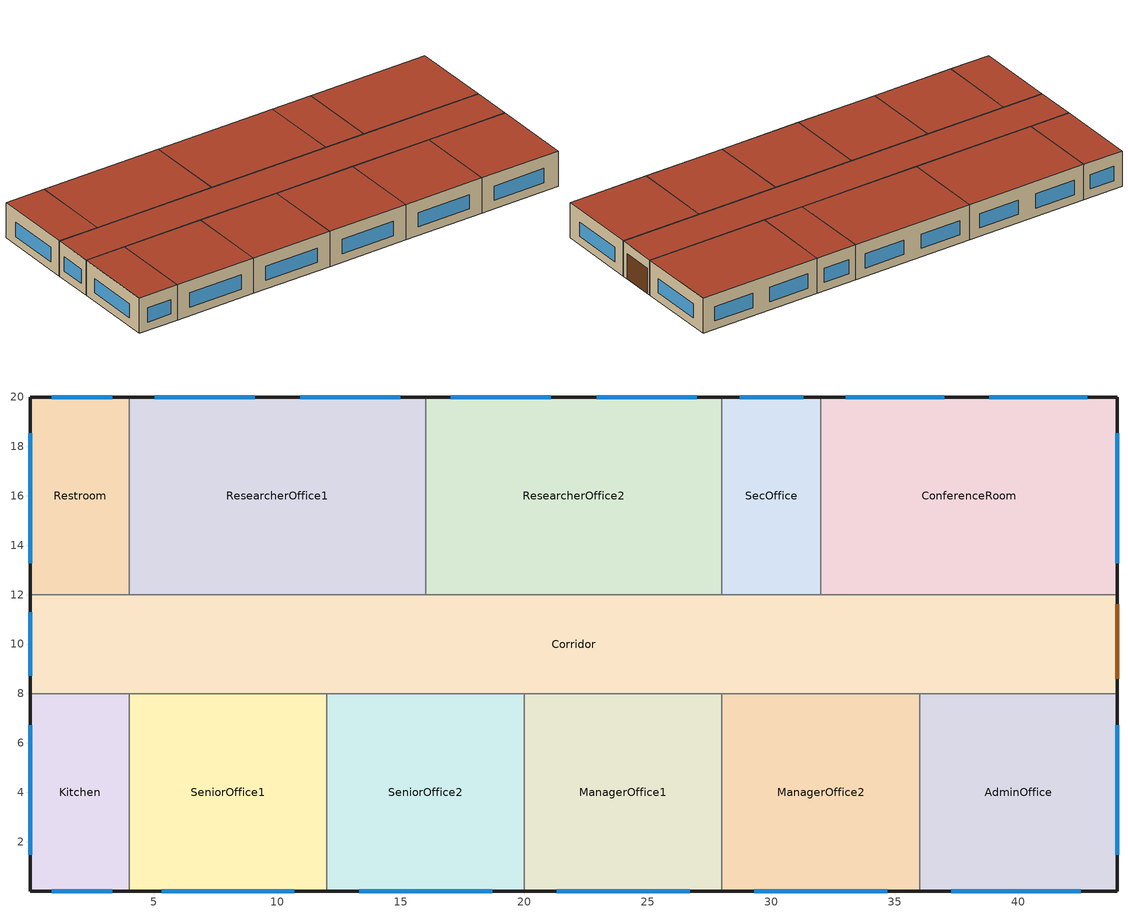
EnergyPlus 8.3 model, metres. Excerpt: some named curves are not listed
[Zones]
Restroom
 floor ground (Project ground floor): 4.01,12 0.01,12 0.01,20 4.01,20 z0
 wall outside (Project wall): 4.01,20 0.01,20 0.01,12 z0:3.5
 wall to ResearcherOffice1 (Project partition): 4.01,12 4.01,20 z0:3.5
 wall to Corridor (Project partition): 0.01,12 4.01,12 z0:3.5
 window (1001): 3.33,20 0.88,20 / 0.01,18.53 0.01,13.28 z0.84:2.26
 roof outside (Project flat roof): 0.01,12 4.01,12 4.01,20 0.01,20 z3.5
ResearcherOffice1
 floor ground (Project ground floor): 16.01,12 4.01,12 4.01,20 16.01,20 z0
 wall outside (Project wall): 16.01,20 4.01,20 z0:3.5
 wall to ResearcherOffice2 (Project partition): 16.01,12 16.01,20 z0:3.5
 wall to Corridor (Project partition): 4.01,12 16.01,12 z0:3.5
 window (1001): 14.98,20 10.93,20 / 9.09,20 5.04,20 z0.84:2.26
 roof outside (Project flat roof): 4.01,12 16.01,12 16.01,20 4.01,20 z3.5
Corridor
 floor ground (Project ground floor): 44.01,8 0.01,8 0.01,12 44.01,12 z0
 wall outside (Project wall): 44.01,8 44.01,12 / 0.01,12 0.01,8 z0:3.5
 wall to ResearcherOffice2 (Project partition_Rev): 28.01,12 16.01,12 z0:3.5
 wall to SecOffice (Project partition_Rev): 32.01,12 28.01,12 z0:3.5
 wall to ConferenceRoom (Project partition_Rev): 44.01,12 32.01,12 z0:3.5
 wall to Kitchen (Project partition_Rev): 0.01,8 4.01,8 z0:3.5
 wall to SeniorOffice1 (Project partition_Rev): 4.01,8 12.01,8 z0:3.5
 wall to SeniorOffice2 (Project partition_Rev): 12.01,8 20.01,8 z0:3.5
 wall to ManagerOffice1 (Project partition_Rev): 20.01,8 28.01,8 z0:3.5
 wall to ManagerOffice2 (Project partition_Rev): 28.01,8 36.01,8 z0:3.5
 wall to AdminOffice (Project partition_Rev): 36.01,8 44.01,8 z0:3.5
 window (1001): 0.01,11.29 0.01,8.71 z0.84:2.26
 door (Project external door): 44.01,8.6 44.01,11.6 z0:2.5
 roof outside (Project flat roof): 0.01,8 44.01,8 44.01,12 0.01,12 z3.5
ResearcherOffice2
 floor ground (Project ground floor): 28.01,12 16.01,12 16.01,20 28.01,20 z0
 wall outside (Project wall): 28.01,20 16.01,20 z0:3.5
 wall to SecOffice (Project partition): 28.01,12 28.01,20 z0:3.5
 window (1001): 26.98,20 22.93,20 / 21.09,20 17.04,20 z0.84:2.26
 roof outside (Project flat roof): 16.01,12 28.01,12 28.01,20 16.01,20 z3.5
SecOffice
 floor ground (Project ground floor): 32.01,12 28.01,12 28.01,20 32.01,20 z0
 wall outside (Project wall): 32.01,20 28.01,20 z0:3.5
 wall to ConferenceRoom (Project partition): 32.01,12 32.01,20 z0:3.5
 window (1001): 31.3,20 28.72,20 z0.84:2.26
 roof outside (Project flat roof): 28.01,12 32.01,12 32.01,20 28.01,20 z3.5
ConferenceRoom
 floor ground (Project ground floor): 44.01,12 32.01,12 32.01,20 44.01,20 z0
 wall outside (Project wall): 44.01,12 44.01,20 32.01,20 z0:3.5
 window (1001): 44.01,13.28 44.01,18.53 / 42.8,20 38.82,20 / 37.01,20 33.02,20 z0.84:2.26
 roof outside (Project flat roof): 32.01,12 44.01,12 44.01,20 32.01,20 z3.5
Kitchen
 floor ground (Project ground floor): 4.01,0 0.01,0 0.01,8 4.01,8 z0
 wall outside (Project wall): 0.01,8 0.01,0 4.01,0 z0:3.5
 wall to SeniorOffice1 (Project partition): 4.01,0 4.01,8 z0:3.5
 window (1001): 0.01,6.72 0.01,1.47 / 0.88,0 3.33,0 z0.84:2.26
 roof outside (Project flat roof): 0.01,0 4.01,0 4.01,8 0.01,8 z3.5
SeniorOffice1
 floor ground (Project ground floor): 12.01,0 4.01,0 4.01,8 12.01,8 z0
 wall outside (Project wall): 4.01,0 12.01,0 z0:3.5
 wall to SeniorOffice2 (Project partition): 12.01,0 12.01,8 z0:3.5
 window (1001): 5.32,0 10.7,0 z0.84:2.26
 roof outside (Project flat roof): 4.01,0 12.01,0 12.01,8 4.01,8 z3.5
SeniorOffice2
 floor ground (Project ground floor): 20.01,0 12.01,0 12.01,8 20.01,8 z0
 wall outside (Project wall): 12.01,0 20.01,0 z0:3.5
 wall to ManagerOffice1 (Project partition): 20.01,0 20.01,8 z0:3.5
 window (1001): 13.32,0 18.7,0 z0.84:2.26
 roof outside (Project flat roof): 12.01,0 20.01,0 20.01,8 12.01,8 z3.5
ManagerOffice1
 floor ground (Project ground floor): 28.01,0 20.01,0 20.01,8 28.01,8 z0
 wall outside (Project wall): 20.01,0 28.01,0 z0:3.5
 wall to ManagerOffice2 (Project partition): 28.01,0 28.01,8 z0:3.5
 window (1001): 21.32,0 26.7,0 z0.84:2.26
 roof outside (Project flat roof): 20.01,0 28.01,0 28.01,8 20.01,8 z3.5
ManagerOffice2
 floor ground (Project ground floor): 36.01,0 28.01,0 28.01,8 36.01,8 z0
 wall outside (Project wall): 28.01,0 36.01,0 z0:3.5
 wall to AdminOffice (Project partition): 36.01,0 36.01,8 z0:3.5
 window (1001): 29.32,0 34.7,0 z0.84:2.26
 roof outside (Project flat roof): 28.01,0 36.01,0 36.01,8 28.01,8 z3.5
AdminOffice
 floor ground (Project ground floor): 44.01,0 36.01,0 36.01,8 44.01,8 z0
 wall outside (Project wall): 36.01,0 44.01,0 44.01,8 z0:3.5
 window (1001): 44.01,1.47 44.01,6.72 / 37.29,0 42.54,0 z0.84:2.26
 roof outside (Project flat roof): 36.01,0 44.01,0 44.01,8 36.01,8 z3.5
[Building]
Building: North Axis {deg}=0; Terrain=Suburbs; Loads Convergence Tolerance Value=0.2; Temperature Convergence Tolerance Value {deltaC}=0.5; Solar Distribution=FullExterior; Maximum Number of Warmup Days=100; Minimum Number of Warmup Days=6
[Site:Location]
OB Model: Latitude {deg}=25.82; Longitude {deg}=-80.3; Time Zone {hr}=-5; Elevation {m}=9
[SizingPeriod:DesignDay] Day of Month=15; Humidity Condition Type=WetBulb; Barometric Pressure {Pa}=101216.9; Wind Direction {deg}=0; Rain Indicator=0; Snow Indicator=0
Name | Month | Day Type | Maximum Dry-Bulb Temperature {C} | Daily Dry-Bulb Temperature Range {deltaC} | Wetbulb or DewPoint at Maximum Dry-Bulb {C} | Wind Speed {m/s} | Daylight Saving Time Indicator | Sky Clearness
Summer Design Day in OB Model Jul | 7 | SummerDesignDay | 33.2 | 6.7 | 25.3 | 0 | 1 | 0.98
Winter Design Day in OB Model | 1 | WinterDesignDay | 8.7 | 0 | 8.7 | 9.9 | 0 | 0
[Site:GroundTemperature:BuildingSurface]
18, 18, 18, 18, 18, 18, 18, 18, 18, 18, 18, 18
[Site:GroundTemperature:FCfactorMethod]
January Ground Temperature {C}=22.26; February Ground Temperature {C}=20.91; March Ground Temperature {C}=20.55; April Ground Temperature {C}=20.86; May Ground Temperature {C}=22.68; June Ground Temperature {C}=24.72; July Ground Temperature {C}=26.64; August Ground Temperature {C}=28.02; September Ground Temperature {C}=28.43; October Ground Temperature {C}=27.78; November Ground Temperature {C}=26.21; December Ground Temperature {C}=24.23
[Site:GroundTemperature:Shallow]
14, 14, 14, 14, 14, 14, 14, 14, 14, 14, 14, 14
[Site:GroundTemperature:Deep]
14, 14, 14, 14, 14, 14, 14, 14, 14, 14, 14, 14
[Site:GroundReflectance]
0.2, 0.2, 0.2, 0.2, 0.2, 0.2, 0.2, 0.2, 0.2, 0.2, 0.2, 0.2
[Site:GroundReflectance:SnowModifier]
2, 2
[Material] Roughness=Rough; Thermal Absorptance=0.9
Name | Thickness {m} | Conductivity {W/m-K} | Density {kg/m3} | Specific Heat {J/kg-K} | Solar Absorptance | Visible Absorptance
Urea Formaldehyde Foam_0.0869 | 0.0869 | 0.04 | 10 | 1400 | 0.6 | 0.6
Cast Concrete_0.1 | 0.1 | 1.13 | 2000 | 1000 | 0.6 | 0.6
Floor/Roof Screed_0.07 | 0.07 | 0.41 | 1200 | 840 | 0.73 | 0.73
Timber Flooring_0.03 | 0.03 | 0.14 | 650 | 1200 | 0.78 | 0.78
Asphalt_0.01 | 0.01 | 0.7 | 2100 | 1000 | 0.85 | 0.9
MW Glass Wool (rolls)_0.1445 | 0.1445 | 0.04 | 12 | 840 | 0.6 | 0.6
Plasterboard_0.013 | 0.013 | 0.25 | 2800 | 896 | 0.5 | 0.5
Gypsum Plasterboard_0.025 | 0.025 | 0.25 | 900 | 1000 | 0.5 | 0.5
Brickwork Outer Leaf_0.1 | 0.1 | 0.84 | 1700 | 800 | 0.7 | 0.7
XPS Extruded Polystyrene  - CO2 Blowing_0.0795 | 0.0795 | 0.034 | 35 | 1400 | 0.6 | 0.6
Concrete Block (Medium)_0.1 | 0.1 | 0.51 | 1400 | 1000 | 0.6 | 0.6
Gypsum Plastering_0.013 | 0.013 | 0.4 | 1000 | 1000 | 0.5 | 0.5
Painted Oak_0.035 | 0.035 | 0.19 | 700 | 2390 | 0.5 | 0.5
[Material:NoMass] Roughness=Rough; Thermal Absorptance=0.9; Solar Absorptance=0.7; Visible Absorptance=0.7
Name | Thermal Resistance {m2-K/W}
3_RVAL_3 | 0.18
5_RVAL_2; 6_RVAL_2 | 0.15
[WindowMaterial:Glazing]
3: Optical Data Type=SpectralAverage; Thickness {m}=0.006; Solar Transmittance at Normal Incidence=0.775; Front Side Solar Reflectance at Normal Incidence=0.071; Back Side Solar Reflectance at Normal Incidence=0.071; Visible Transmittance at Normal Incidence=0.881; Front Side Visible Reflectance at Normal Incidence=0.08; Back Side Visible Reflectance at Normal Incidence=0.08; Infrared Transmittance at Normal Incidence=0; Front Side Infrared Hemispherical Emissivity=0.84; Back Side Infrared Hemispherical Emissivity=0.84; Conductivity {W/m-K}=0.9; Dirt Correction Factor for Solar and Visible Transmittance=1
[Construction]
Project ground floor: Urea Formaldehyde Foam_0.0869, Cast Concrete_0.1, Floor/Roof Screed_0.07, Timber Flooring_0.03
Project flat roof: Asphalt_0.01, MW Glass Wool (rolls)_0.1445, 3_RVAL_3, Plasterboard_0.013
Project partition: Gypsum Plasterboard_0.025, 5_RVAL_2, Gypsum Plasterboard_0.025
Project partition_Rev: Gypsum Plasterboard_0.025, 6_RVAL_2, Gypsum Plasterboard_0.025
Project wall: Brickwork Outer Leaf_0.1, XPS Extruded Polystyrene  - CO2 Blowing_0.0795, Concrete Block (Medium)_0.1, Gypsum Plastering_0.013
Project external door: Painted Oak_0.035
1001: 3
[Zone] Type=1; Multiplier=1; Zone Inside Convection Algorithm=TARP
Name | Volume {m3} | Floor Area {m2}
Restroom | 96.2207 | 27.4916
ResearcherOffice1 | 314.2671 | 89.7906
ResearcherOffice2 | 314.4476 | 89.8422
SecOffice | 101.2406 | 28.9259
ConferenceRoom | 309.2583 | 88.3595
Kitchen | 96.0987 | 27.4568
SeniorOffice1 | 207.4283 | 59.2652
SeniorOffice2 | 207.6109 | 59.3174
ManagerOffice1 | 207.5566 | 59.3019
ManagerOffice2 | 207.5465 | 59.299
AdminOffice | 202.4321 | 57.8377
Corridor | 577.4757 | 164.9931
[People] Number of People Calculation Method=People; Fraction Radiant=0.3; Sensible Heat Fraction=AUTOCALCULATE; Carbon Dioxide Generation Rate {m3/s-W}=3.82e-08; Enable ASHRAE 55 Comfort Warnings=No; Mean Radiant Temperature Calculation Type=ZoneAveraged; Work Efficiency Schedule=Work efficiency; Clothing Insulation Calculation Method=ClothingInsulationSchedule; Air Velocity Schedule=AirVelocitySchedule
Name | Zone or ZoneList | Number of People Schedule | Number of People | Activity Level Schedule | Clothing Insulation Schedule
People Restroom | Restroom | 2864 | 3.05157 | Activity Schedule 614 | Clothing Schedule 614
People ResearcherOffice1 | ResearcherOffice1 | Zone_occ_SCH_ResearcherOffice1 | 1 | Activity Schedule 621 | Clothing Schedule 621
People ResearcherOffice2 | ResearcherOffice2 | Zone_occ_SCH_ResearcherOffice2 | 1 | Activity Schedule 628 | Clothing Schedule 628
People SecOffice | SecOffice | Zone_occ_SCH_SecOffice | 1 | Activity Schedule 635 | Clothing Schedule 635
People ConferenceRoom | ConferenceRoom | Zone_occ_SCH_ConferenceRoom | 1 | Activity Schedule 642 | Clothing Schedule 642
People Kitchen | Kitchen | Zone_occ_SCH_Kitchen | 1 | Activity Schedule 649 | Clothing Schedule 649
People SeniorOffice1 | SeniorOffice1 | Zone_occ_SCH_SeniorOffice1 | 1 | Activity Schedule 656 | Clothing Schedule 656
People SeniorOffice2 | SeniorOffice2 | Zone_occ_SCH_SeniorOffice2 | 1 | Activity Schedule 663 | Clothing Schedule 663
People ManagerOffice1 | ManagerOffice1 | Zone_occ_SCH_ManagerOffice1 | 1 | Activity Schedule 670 | Clothing Schedule 670
People ManagerOffice2 | ManagerOffice2 | Zone_occ_SCH_ManagerOffice2 | 1 | Activity Schedule 677 | Clothing Schedule 677
People AdminOffice | AdminOffice | Zone_occ_SCH_AdminOffice | 1 | Activity Schedule 684 | Clothing Schedule 684
People Corridor | Corridor | 2864 | 18.3142 | Activity Schedule 691 | Clothing Schedule 691
[Lights] Design Level Calculation Method=Watts/Area; Watts per Zone Floor Area {W/m2}=10.7639; Return Air Fraction=0; Fraction Radiant=0.42; Fraction Visible=0.18; Fraction Replaceable=1
Name | Zone or ZoneList | Schedule
Restroom General lighting | Restroom | 2868
ResearcherOffice1 General lighting | ResearcherOffice1 | Zone_light_SCH_ResearcherOffice1
ResearcherOffice2 General lighting | ResearcherOffice2 | Zone_light_SCH_ResearcherOffice2
SecOffice General lighting | SecOffice | Zone_light_SCH_SecOffice
ConferenceRoom General lighting | ConferenceRoom | Zone_light_SCH_ConferenceRoom
Kitchen General lighting | Kitchen | Zone_light_SCH_Kitchen
SeniorOffice1 General lighting | SeniorOffice1 | Zone_light_SCH_SeniorOffice1
SeniorOffice2 General lighting | SeniorOffice2 | Zone_light_SCH_SeniorOffice2
ManagerOffice1 General lighting | ManagerOffice1 | Zone_light_SCH_Manageroffice1
ManagerOffice2 General lighting | ManagerOffice2 | Zone_light_SCH_ManagerOffice2
AdminOffice General lighting | AdminOffice | Zone_light_SCH_AdminOffice
Corridor General lighting | Corridor | 2868
[ElectricEquipment] Design Level Calculation Method=Watts/Area; Watts per Zone Floor Area {W/m2}=6.78126; Fraction Latent=0; Fraction Radiant=0.2; Fraction Lost=0
Name | Zone or ZoneList | Schedule
Restroom Equipment 1 | Restroom | 2867
ResearcherOffice1 Equipment 1 | ResearcherOffice1 | Zone_PlugLoad_SCH_ResearcherOffice1
ResearcherOffice2 Equipment 1 | ResearcherOffice2 | Zone_PlugLoad_SCH_ResearcherOffice2
SecOffice Equipment 1 | SecOffice | Zone_PlugLoad_SCH_SecOffice
ConferenceRoom Equipment 1 | ConferenceRoom | Zone_PlugLoad_SCH_ConferenceRoom
Kitchen Equipment 1 | Kitchen | Zone_PlugLoad_SCH_Kitchen
SeniorOffice1 Equipment 1 | SeniorOffice1 | Zone_PlugLoad_SCH_SeniorOffice1
SeniorOffice2 Equipment 1 | SeniorOffice2 | Zone_PlugLoad_SCH_SeniorOffice2
ManagerOffice1 Equipment 1 | ManagerOffice1 | Zone_PlugLoad_SCH_ManagerOffice1
ManagerOffice2 Equipment 1 | ManagerOffice2 | Zone_PlugLoad_SCH_ManagerOffice2
AdminOffice Equipment 1 | AdminOffice | Zone_PlugLoad_SCH_AdminOffice
Corridor Equipment 1 | Corridor | 2867
[Daylighting:Controls] Total Daylighting Reference Points=1; Z-Coordinate of First Reference Point {m}=0.8; Fraction of Zone Controlled by First Reference Point=1; Fraction of Zone Controlled by Second Reference Point=0; Illuminance Setpoint at First Reference Point {lux}=400; Illuminance Setpoint at Second Reference Point {lux}=300; Lighting Control Type=1; Glare Calculation Azimuth Angle of View Direction Clockwise from Zone y-Axis {deg}=0; Maximum Allowable Discomfort Glare Index=22; Minimum Input Power Fraction for Continuous Dimming Control=0.1; Minimum Light Output Fraction for Continuous Dimming Control=0.1; Number of Stepped Control Steps=0; Probability Lighting will be Reset When Needed in Manual Stepped Control=1; Availability Schedule=Off
Name | X-Coordinate of First Reference Point {m} | Y-Coordinate of First Reference Point {m}
Restroom | 2.511 | 16.5
ResearcherOffice1 | 10.51 | 16.5
ResearcherOffice2 | 22.509 | 16.5
SecOffice | 30.51 | 16.5
ConferenceRoom | 38.509 | 16.5
Kitchen | 2.511 | 4.499
SeniorOffice1 | 8.51 | 4.499
SeniorOffice2 | 16.509 | 4.499
ManagerOffice1 | 24.51 | 4.499
ManagerOffice2 | 32.51 | 4.499
AdminOffice | 40.509 | 4.499
Corridor | 22.509 | 10.497
[ZoneInfiltration:DesignFlowRate] Schedule=2; Design Flow Rate Calculation Method=Flow/ExteriorWallArea; Flow per Exterior Surface Area {m3/s-m2}=0.00056896; Constant Term Coefficient=0; Temperature Term Coefficient=0; Velocity Term Coefficient=0.224; Velocity Squared Term Coefficient=0
Name | Zone or ZoneList
Restroom Infiltration | Restroom
ResearcherOffice1 Infiltration | ResearcherOffice1
ResearcherOffice2 Infiltration | ResearcherOffice2
SecOffice Infiltration | SecOffice
ConferenceRoom Infiltration | ConferenceRoom
Kitchen Infiltration | Kitchen
SeniorOffice1 Infiltration | SeniorOffice1
SeniorOffice2 Infiltration | SeniorOffice2
ManagerOffice1 Infiltration | ManagerOffice1
ManagerOffice2 Infiltration | ManagerOffice2
AdminOffice Infiltration | AdminOffice
Corridor Infiltration | Corridor
[ZoneVentilation:WindandStackOpenArea] Opening Effectiveness=autocalculate; Effective Angle {deg}=0; Height Difference {m}=1.75
Name | Zone | Opening Area {m2} | Opening Area Fraction Schedule
ResearcherOffice1 Window Ventilation | ResearcherOffice1 | 11.28 | Zone_infil_SCH_ResearcherOffice1
ResearcherOffice2 Window Ventilation | ResearcherOffice2 | 11.28 | Zone_infil_SCH_ResearcherOffice2
SecOffice Window Ventilation | SecOffice | 3.58 | Zone_infil_SCH_SecOffice
ConferenceRoom Window Ventilation | ConferenceRoom | 18.42 | Zone_infil_SCH_ConferenceRoom
Kitchen Window Ventilation | Kitchen | 10.71 | Zone_infil_SCH_Kitchen
SeniorOffice1 Window Ventilation | SeniorOffice1 | 15.01 | Zone_infil_SCH_SeniorOffice1
SeniorOffice2 Window Ventilation | SeniorOffice2 | 15.01 | Zone_infil_SCH_SeniorOffice2
ManagerOffice1 Window Ventilation | ManagerOffice1 | 15.01 | Zone_infil_SCH_ManagerOffice1
ManagerOffice2 Window Ventilation | ManagerOffice2 | 15.01 | Zone_infil_SCH_ManagerOffice2
AdminOffice Window Ventilation | AdminOffice | 14.63 | Zone_infil_SCH_AdminOffice
[DesignSpecification:OutdoorAir] Outdoor Air Method=Sum; Outdoor Air Flow per Person {m3/s-person}=0.0025; Outdoor Air Flow per Zone Floor Area {m3/s-m2}=0.0003; Outdoor Air Flow per Zone {m3/s}=0
SZ DSOA Restroom; SZ DSOA ResearcherOffice1; SZ DSOA ResearcherOffice2; SZ DSOA SecOffice; SZ DSOA ConferenceRoom; SZ DSOA Kitchen; SZ DSOA SeniorOffice1; SZ DSOA SeniorOffice2; SZ DSOA ManagerOffice1; SZ DSOA ManagerOffice2; SZ DSOA AdminOffice
[DesignSpecification:ZoneAirDistribution] Zone Air Distribution Effectiveness in Cooling Mode=1; Zone Air Distribution Effectiveness in Heating Mode=1
SZ DSZAD Restroom; SZ DSZAD ResearcherOffice1; SZ DSZAD ResearcherOffice2; SZ DSZAD SecOffice; SZ DSZAD ConferenceRoom; SZ DSZAD Kitchen; SZ DSZAD SeniorOffice1; SZ DSZAD SeniorOffice2; SZ DSZAD ManagerOffice1; SZ DSZAD ManagerOffice2; SZ DSZAD AdminOffice
[Sizing:Zone] Zone Cooling Design Supply Air Temperature Input Method=SupplyAirTemperature; Zone Cooling Design Supply Air Temperature {C}=14; Zone Cooling Design Supply Air Temperature Difference {deltaC}=11.11; Zone Heating Design Supply Air Temperature Input Method=SupplyAirTemperature; Zone Heating Design Supply Air Temperature {C}=50; Zone Heating Design Supply Air Temperature Difference {deltaC}=30; Zone Cooling Design Supply Air Humidity Ratio {kgWater/kgDryAir}=0.008; Zone Heating Design Supply Air Humidity Ratio {kgWater/kgDryAir}=0.008; Cooling Design Air Flow Method=DesignDay; Cooling Design Air Flow Rate {m3/s}=0; Cooling Minimum Air Flow Fraction=0; Heating Design Air Flow Method=DesignDay; Heating Design Air Flow Rate {m3/s}=0; Heating Maximum Air Flow Fraction=0
Name | Design Specification Outdoor Air Object | Design Specification Zone Air Distribution Object
Restroom | SZ DSOA Restroom | SZ DSZAD Restroom
ResearcherOffice1 | SZ DSOA ResearcherOffice1 | SZ DSZAD ResearcherOffice1
ResearcherOffice2 | SZ DSOA ResearcherOffice2 | SZ DSZAD ResearcherOffice2
SecOffice | SZ DSOA SecOffice | SZ DSZAD SecOffice
ConferenceRoom | SZ DSOA ConferenceRoom | SZ DSZAD ConferenceRoom
Kitchen | SZ DSOA Kitchen | SZ DSZAD Kitchen
SeniorOffice1 | SZ DSOA SeniorOffice1 | SZ DSZAD SeniorOffice1
SeniorOffice2 | SZ DSOA SeniorOffice2 | SZ DSZAD SeniorOffice2
ManagerOffice1 | SZ DSOA ManagerOffice1 | SZ DSZAD ManagerOffice1
ManagerOffice2 | SZ DSOA ManagerOffice2 | SZ DSZAD ManagerOffice2
AdminOffice | SZ DSOA AdminOffice | SZ DSZAD AdminOffice
[ZoneControl:Thermostat]
Name | Zone or ZoneList | Control Type Schedule | Control 1
Restroom Thermostat | Restroom | HVACTemplate-Always 4 | thermostat Dual SP Control
ResearcherOffice1 Thermostat | ResearcherOffice1 | Always 3 | ResearcherOffice1 thermostat Control
ResearcherOffice2 Thermostat | ResearcherOffice2 | Always 3 | ResearcherOffice2 thermostat Control
SecOffice Thermostat | SecOffice | Always 3 | SecOffice thermostat Control
ConferenceRoom Thermostat | ConferenceRoom | Always 3 | ConferenceRoom thermostat Control
Kitchen Thermostat | Kitchen | Always 3 | Kitchen thermostat Control
SeniorOffice1 Thermostat | SeniorOffice1 | Always 3 | SeniorOffice1 thermostat Control
SeniorOffice2 Thermostat | SeniorOffice2 | Always 3 | SeniorOffice2 thermostat Control
ManagerOffice1 Thermostat | ManagerOffice1 | Always 3 | ManagerOffice1 thermostat Control
ManagerOffice2 Thermostat | ManagerOffice2 | Always 3 | ManagerOffice2 thermostat Control
AdminOffice Thermostat | AdminOffice | Always 3 | AdminOffice thermostat Control
[ThermostatSetpoint:SingleHeatingOrCooling]
Name | Setpoint Temperature Schedule
ResearcherOffice1 thermostat Control | Zone_Thermostat_SCH_ResearcherOffice1
ResearcherOffice2 thermostat Control | Zone_Thermostat_SCH_ResearcherOffice2
SecOffice thermostat Control | Zone_Thermostat_SCH_SecOffice
ConferenceRoom thermostat Control | Zone_Thermostat_SCH_ConferenceRoom
Kitchen thermostat Control | Zone_Thermostat_SCH_Kitchen
SeniorOffice1 thermostat Control | Zone_Thermostat_SCH_SeniorOffice1
SeniorOffice2 thermostat Control | Zone_Thermostat_SCH_SeniorOffice2
ManagerOffice1 thermostat Control | Zone_Thermostat_SCH_ManagerOffice1
ManagerOffice2 thermostat Control | Zone_Thermostat_SCH_ManagerOffice2
AdminOffice thermostat Control | Zone_Thermostat_SCH_AdminOffice
[ThermostatSetpoint:DualSetpoint]
thermostat Dual SP Control: Heating Setpoint Temperature Schedule=Heating SP; Cooling Setpoint Temperature Schedule=Cooling sp
[ZoneHVAC:PackagedTerminalHeatPump] Availability Schedule=HVACTemplate-Always 1; Cooling Supply Air Flow Rate {m3/s}=autosize; Heating Supply Air Flow Rate {m3/s}=autosize; Cooling Outdoor Air Flow Rate {m3/s}=autosize; Heating Outdoor Air Flow Rate {m3/s}=autosize; No Load Outdoor Air Flow Rate {m3/s}=autosize; Heating Convergence Tolerance=0.001; Minimum Outdoor Dry-Bulb Temperature for Compressor Operation {C}=-8; Cooling Convergence Tolerance=0.001; Maximum Supply Air Temperature from Supplemental Heater {C}=autosize; Maximum Outdoor Dry-Bulb Temperature for Supplemental Heater Operation {C}=21; Fan Placement=DrawThrough; Supply Air Fan Operating Mode Schedule=HVACTemplate-Always 0
Name | Supply Air Fan | Heating Coil | Cooling Coil | Supplemental Heating Coil
Restroom PTHP | Restroom PTHP Supply Fan | Restroom PTHP Heating Coil | Restroom PTHP Cooling Coil | Restroom PTHP Supp Heating Coil
ResearcherOffice1 PTHP | ResearcherOffice1 PTHP Supply Fan | ResearcherOffice1 PTHP Heating Coil | ResearcherOffice1 PTHP Cooling Coil | ResearcherOffice1 PTHP Supp Heating Coil
ResearcherOffice2 PTHP | ResearcherOffice2 PTHP Supply Fan | ResearcherOffice2 PTHP Heating Coil | ResearcherOffice2 PTHP Cooling Coil | ResearcherOffice2 PTHP Supp Heating Coil
SecOffice PTHP | SecOffice PTHP Supply Fan | SecOffice PTHP Heating Coil | SecOffice PTHP Cooling Coil | SecOffice PTHP Supp Heating Coil
ConferenceRoom PTHP | ConferenceRoom PTHP Supply Fan | ConferenceRoom PTHP Heating Coil | ConferenceRoom PTHP Cooling Coil | ConferenceRoom PTHP Supp Heating Coil
Kitchen PTHP | Kitchen PTHP Supply Fan | Kitchen PTHP Heating Coil | Kitchen PTHP Cooling Coil | Kitchen PTHP Supp Heating Coil
SeniorOffice1 PTHP | SeniorOffice1 PTHP Supply Fan | SeniorOffice1 PTHP Heating Coil | SeniorOffice1 PTHP Cooling Coil | SeniorOffice1 PTHP Supp Heating Coil
SeniorOffice2 PTHP | SeniorOffice2 PTHP Supply Fan | SeniorOffice2 PTHP Heating Coil | SeniorOffice2 PTHP Cooling Coil | SeniorOffice2 PTHP Supp Heating Coil
ManagerOffice1 PTHP | ManagerOffice1 PTHP Supply Fan | ManagerOffice1 PTHP Heating Coil | ManagerOffice1 PTHP Cooling Coil | ManagerOffice1 PTHP Supp Heating Coil
ManagerOffice2 PTHP | ManagerOffice2 PTHP Supply Fan | ManagerOffice2 PTHP Heating Coil | ManagerOffice2 PTHP Cooling Coil | ManagerOffice2 PTHP Supp Heating Coil
AdminOffice PTHP | AdminOffice PTHP Supply Fan | AdminOffice PTHP Heating Coil | AdminOffice PTHP Cooling Coil | AdminOffice PTHP Supp Heating Coil
[Zone equipment]
Restroom: Restroom PTHP
ResearcherOffice1: ResearcherOffice1 PTHP
ResearcherOffice2: ResearcherOffice2 PTHP
SecOffice: SecOffice PTHP
ConferenceRoom: ConferenceRoom PTHP
Kitchen: Kitchen PTHP
SeniorOffice1: SeniorOffice1 PTHP
SeniorOffice2: SeniorOffice2 PTHP
ManagerOffice1: ManagerOffice1 PTHP
ManagerOffice2: ManagerOffice2 PTHP
AdminOffice: AdminOffice PTHP
[Fan:OnOff] Fan Total Efficiency=0.7; Pressure Rise {Pa}=75; Maximum Flow Rate {m3/s}=autosize; Motor Efficiency=0.9; Motor In Airstream Fraction=1
Name | Availability Schedule
Restroom PTHP Supply Fan | HVACTemplate-Always 1
ResearcherOffice1 PTHP Supply Fan | Zone_HVAC_SCH_ResearcherOffice1
ResearcherOffice2 PTHP Supply Fan | Zone_HVAC_SCH_ResearcherOffice2
SecOffice PTHP Supply Fan | Zone_HVAC_SCH_SecOffice
ConferenceRoom PTHP Supply Fan | Zone_HVAC_SCH_ConferenceRoom
Kitchen PTHP Supply Fan | Zone_HVAC_SCH_Kitchen
SeniorOffice1 PTHP Supply Fan | Zone_HVAC_SCH_SeniorOffice1
SeniorOffice2 PTHP Supply Fan | Zone_HVAC_SCH_SeniorOffice2
ManagerOffice1 PTHP Supply Fan | Zone_HVAC_SCH_ManagerOffice1
ManagerOffice2 PTHP Supply Fan | Zone_HVAC_SCH_manageroffice2
AdminOffice PTHP Supply Fan | Zone_HVAC_SCH_AdminOffice
[Coil:Cooling:DX:SingleSpeed] Availability Schedule=HVACTemplate-Always 1; Gross Rated Total Cooling Capacity {W}=autosize; Gross Rated Sensible Heat Ratio=autosize; Gross Rated Cooling COP {W/W}=3.65; Rated Air Flow Rate {m3/s}=autosize; Nominal Time for Condensate Removal to Begin {s}=0; Ratio of Initial Moisture Evaporation Rate and Steady State Latent Capacity=0; Maximum Cycling Rate {cycles/hr}=0; Latent Capacity Time Constant {s}=0; Condenser Type=AirCooled; Evaporative Condenser Effectiveness=0; Evaporative Condenser Pump Rated Power Consumption {W}=0; Crankcase Heater Capacity {W}=0; Maximum Outdoor Dry-Bulb Temperature for Crankcase Heater Operation {C}=10
Name | Total Cooling Capacity Function of Temperature Curve | Total Cooling Capacity Function of Flow Fraction Curve | Energy Input Ratio Function of Temperature Curve | Energy Input Ratio Function of Flow Fraction Curve | Part Load Fraction Correlation Curve
Restroom PTHP Cooling Coil | Restroom PTHP Cooling Coil Cap-FT | Restroom PTHP Cooling Coil Cap-FF | Restroom PTHP Cooling Coil EIR-FT | Restroom PTHP Cooling Coil EIR-FF | Restroom PTHP Cooling Coil Coil PLF
ResearcherOffice1 PTHP Cooling Coil | ResearcherOffice1 PTHP Cooling Coil Cap-FT | ResearcherOffice1 PTHP Cooling Coil Cap-FF | ResearcherOffice1 PTHP Cooling Coil EIR-FT | ResearcherOffice1 PTHP Cooling Coil EIR-FF | ResearcherOffice1 PTHP Cooling Coil Coil PLF
ResearcherOffice2 PTHP Cooling Coil | ResearcherOffice2 PTHP Cooling Coil Cap-FT | ResearcherOffice2 PTHP Cooling Coil Cap-FF | ResearcherOffice2 PTHP Cooling Coil EIR-FT | ResearcherOffice2 PTHP Cooling Coil EIR-FF | ResearcherOffice2 PTHP Cooling Coil Coil PLF
SecOffice PTHP Cooling Coil | SecOffice PTHP Cooling Coil Cap-FT | SecOffice PTHP Cooling Coil Cap-FF | SecOffice PTHP Cooling Coil EIR-FT | SecOffice PTHP Cooling Coil EIR-FF | SecOffice PTHP Cooling Coil Coil PLF
ConferenceRoom PTHP Cooling Coil | ConferenceRoom PTHP Cooling Coil Cap-FT | ConferenceRoom PTHP Cooling Coil Cap-FF | ConferenceRoom PTHP Cooling Coil EIR-FT | ConferenceRoom PTHP Cooling Coil EIR-FF | ConferenceRoom PTHP Cooling Coil Coil PLF
Kitchen PTHP Cooling Coil | Kitchen PTHP Cooling Coil Cap-FT | Kitchen PTHP Cooling Coil Cap-FF | Kitchen PTHP Cooling Coil EIR-FT | Kitchen PTHP Cooling Coil EIR-FF | Kitchen PTHP Cooling Coil Coil PLF
SeniorOffice1 PTHP Cooling Coil | SeniorOffice1 PTHP Cooling Coil Cap-FT | SeniorOffice1 PTHP Cooling Coil Cap-FF | SeniorOffice1 PTHP Cooling Coil EIR-FT | SeniorOffice1 PTHP Cooling Coil EIR-FF | SeniorOffice1 PTHP Cooling Coil Coil PLF
SeniorOffice2 PTHP Cooling Coil | SeniorOffice2 PTHP Cooling Coil Cap-FT | SeniorOffice2 PTHP Cooling Coil Cap-FF | SeniorOffice2 PTHP Cooling Coil EIR-FT | SeniorOffice2 PTHP Cooling Coil EIR-FF | SeniorOffice2 PTHP Cooling Coil Coil PLF
ManagerOffice1 PTHP Cooling Coil | ManagerOffice1 PTHP Cooling Coil Cap-FT | ManagerOffice1 PTHP Cooling Coil Cap-FF | ManagerOffice1 PTHP Cooling Coil EIR-FT | ManagerOffice1 PTHP Cooling Coil EIR-FF | ManagerOffice1 PTHP Cooling Coil Coil PLF
ManagerOffice2 PTHP Cooling Coil | ManagerOffice2 PTHP Cooling Coil Cap-FT | ManagerOffice2 PTHP Cooling Coil Cap-FF | ManagerOffice2 PTHP Cooling Coil EIR-FT | ManagerOffice2 PTHP Cooling Coil EIR-FF | ManagerOffice2 PTHP Cooling Coil Coil PLF
AdminOffice PTHP Cooling Coil | AdminOffice PTHP Cooling Coil Cap-FT | AdminOffice PTHP Cooling Coil Cap-FF | AdminOffice PTHP Cooling Coil EIR-FT | AdminOffice PTHP Cooling Coil EIR-FF | AdminOffice PTHP Cooling Coil Coil PLF
[Coil:Heating:Electric] Availability Schedule=HVACTemplate-Always 1; Efficiency=1; Nominal Capacity {W}=autosize
Restroom PTHP Supp Heating Coil; ResearcherOffice1 PTHP Supp Heating Coil; ResearcherOffice2 PTHP Supp Heating Coil; SecOffice PTHP Supp Heating Coil; ConferenceRoom PTHP Supp Heating Coil; Kitchen PTHP Supp Heating Coil; SeniorOffice1 PTHP Supp Heating Coil; SeniorOffice2 PTHP Supp Heating Coil; ManagerOffice1 PTHP Supp Heating Coil; ManagerOffice2 PTHP Supp Heating Coil; AdminOffice PTHP Supp Heating Coil
[Coil:Heating:DX:SingleSpeed] Availability Schedule=HVACTemplate-Always 1; Gross Rated Heating Capacity {W}=autosize; Gross Rated Heating COP {W/W}=3.74; Rated Air Flow Rate {m3/s}=autosize; Minimum Outdoor Dry-Bulb Temperature for Compressor Operation {C}=-8; Maximum Outdoor Dry-Bulb Temperature for Defrost Operation {C}=5; Crankcase Heater Capacity {W}=0; Maximum Outdoor Dry-Bulb Temperature for Crankcase Heater Operation {C}=0; Defrost Strategy=ReverseCycle; Defrost Control=Timed; Defrost Time Period Fraction=0.058333; Resistive Defrost Heater Capacity {W}=autosize
Name | Heating Capacity Function of Temperature Curve | Heating Capacity Function of Flow Fraction Curve | Energy Input Ratio Function of Temperature Curve | Energy Input Ratio Function of Flow Fraction Curve | Part Load Fraction Correlation Curve | Defrost Energy Input Ratio Function of Temperature Curve
Restroom PTHP Heating Coil | Restroom PTHP Heating Coil Cap-FT | Restroom PTHP Heating Coil Cap-FF | Restroom PTHP Heating Coil EIR-FT | Restroom PTHP Heating Coil EIR-FF | Restroom PTHP Heating Coil PLF | Restroom PTHP Heating Coil DefrEIR-FT
ResearcherOffice1 PTHP Heating Coil | ResearcherOffice1 PTHP Heating Coil Cap-FT | ResearcherOffice1 PTHP Heating Coil Cap-FF | ResearcherOffice1 PTHP Heating Coil EIR-FT | ResearcherOffice1 PTHP Heating Coil EIR-FF | ResearcherOffice1 PTHP Heating Coil PLF | ResearcherOffice1 PTHP Heating Coil DefrEIR-FT
ResearcherOffice2 PTHP Heating Coil | ResearcherOffice2 PTHP Heating Coil Cap-FT | ResearcherOffice2 PTHP Heating Coil Cap-FF | ResearcherOffice2 PTHP Heating Coil EIR-FT | ResearcherOffice2 PTHP Heating Coil EIR-FF | ResearcherOffice2 PTHP Heating Coil PLF | ResearcherOffice2 PTHP Heating Coil DefrEIR-FT
SecOffice PTHP Heating Coil | SecOffice PTHP Heating Coil Cap-FT | SecOffice PTHP Heating Coil Cap-FF | SecOffice PTHP Heating Coil EIR-FT | SecOffice PTHP Heating Coil EIR-FF | SecOffice PTHP Heating Coil PLF | SecOffice PTHP Heating Coil DefrEIR-FT
ConferenceRoom PTHP Heating Coil | ConferenceRoom PTHP Heating Coil Cap-FT | ConferenceRoom PTHP Heating Coil Cap-FF | ConferenceRoom PTHP Heating Coil EIR-FT | ConferenceRoom PTHP Heating Coil EIR-FF | ConferenceRoom PTHP Heating Coil PLF | ConferenceRoom PTHP Heating Coil DefrEIR-FT
Kitchen PTHP Heating Coil | Kitchen PTHP Heating Coil Cap-FT | Kitchen PTHP Heating Coil Cap-FF | Kitchen PTHP Heating Coil EIR-FT | Kitchen PTHP Heating Coil EIR-FF | Kitchen PTHP Heating Coil PLF | Kitchen PTHP Heating Coil DefrEIR-FT
SeniorOffice1 PTHP Heating Coil | SeniorOffice1 PTHP Heating Coil Cap-FT | SeniorOffice1 PTHP Heating Coil Cap-FF | SeniorOffice1 PTHP Heating Coil EIR-FT | SeniorOffice1 PTHP Heating Coil EIR-FF | SeniorOffice1 PTHP Heating Coil PLF | SeniorOffice1 PTHP Heating Coil DefrEIR-FT
SeniorOffice2 PTHP Heating Coil | SeniorOffice2 PTHP Heating Coil Cap-FT | SeniorOffice2 PTHP Heating Coil Cap-FF | SeniorOffice2 PTHP Heating Coil EIR-FT | SeniorOffice2 PTHP Heating Coil EIR-FF | SeniorOffice2 PTHP Heating Coil PLF | SeniorOffice2 PTHP Heating Coil DefrEIR-FT
ManagerOffice1 PTHP Heating Coil | ManagerOffice1 PTHP Heating Coil Cap-FT | ManagerOffice1 PTHP Heating Coil Cap-FF | ManagerOffice1 PTHP Heating Coil EIR-FT | ManagerOffice1 PTHP Heating Coil EIR-FF | ManagerOffice1 PTHP Heating Coil PLF | ManagerOffice1 PTHP Heating Coil DefrEIR-FT
ManagerOffice2 PTHP Heating Coil | ManagerOffice2 PTHP Heating Coil Cap-FT | ManagerOffice2 PTHP Heating Coil Cap-FF | ManagerOffice2 PTHP Heating Coil EIR-FT | ManagerOffice2 PTHP Heating Coil EIR-FF | ManagerOffice2 PTHP Heating Coil PLF | ManagerOffice2 PTHP Heating Coil DefrEIR-FT
AdminOffice PTHP Heating Coil | AdminOffice PTHP Heating Coil Cap-FT | AdminOffice PTHP Heating Coil Cap-FF | AdminOffice PTHP Heating Coil EIR-FT | AdminOffice PTHP Heating Coil EIR-FF | AdminOffice PTHP Heating Coil PLF | AdminOffice PTHP Heating Coil DefrEIR-FT
[ExternalInterface:FunctionalMockupUnitImport]
FMU File=obFMU.fmu; FMU Timeout {ms}=0; FMU LoggingOn=0
[ExternalInterface:FunctionalMockupUnitImport:From:Variable] FMU File=obFMU.fmu
Name | Output:Variable Index Key | Output:Variable | FMU Instance | FMU Variable
 | Restroom | Zone Mean Air Temperature | obm_Restroom | Zone_Temperature
 | Restroom | Daylighting Reference Point 1 Illuminance | obm_Restroom | Zone_illum
 | Restroom | Zone Air CO2 Concentration | obm_Restroom | Zone_co2
 | Restroom | Zone Lights Electric Power | obm_Restroom | Zone_Light_Power
 | Environment | Site Outdoor Air Drybulb Temperature | obm_Restroom | OutdoorAir_Drybulb_Temperature
 | Environment | Site Rain Status | obm_Restroom | Outdoor_Rain_Indicator
 | Corridor | Zone Mean Air Temperature | obm_Corridor | Zone_Temperature
 | Corridor | Daylighting Reference Point 1 Illuminance | obm_Corridor | Zone_illum
 | Corridor | Zone Air CO2 Concentration | obm_Corridor | Zone_co2
 | Corridor | Zone Lights Electric Power | obm_Corridor | Zone_Light_Power
 | Environment | Site Outdoor Air Drybulb Temperature | obm_Corridor | OutdoorAir_Drybulb_Temperature
 | Environment | Site Rain Status | obm_Corridor | Outdoor_Rain_Indicator
 | ResearcherOffice1 | Zone Mean Air Temperature | obm_ResearcherOffice1 | Zone_Temperature
 | ResearcherOffice1 | Daylighting Reference Point 1 Illuminance | obm_ResearcherOffice1 | Zone_illum
 | ResearcherOffice1 | Zone Air CO2 Concentration | obm_ResearcherOffice1 | Zone_co2
 | ResearcherOffice1 | Zone Lights Electric Power | obm_ResearcherOffice1 | Zone_Light_Power
 | Environment | Site Outdoor Air Drybulb Temperature | obm_ResearcherOffice1 | OutdoorAir_Drybulb_Temperature
 | Environment | Site Rain Status | obm_ResearcherOffice1 | Outdoor_Rain_Indicator
 | ResearcherOffice2 | Zone Mean Air Temperature | obm_ResearcherOffice2 | Zone_Temperature
 | ResearcherOffice2 | Daylighting Reference Point 1 Illuminance | obm_ResearcherOffice2 | Zone_illum
 | ResearcherOffice2 | Zone Air CO2 Concentration | obm_ResearcherOffice2 | Zone_co2
 | ResearcherOffice2 | Zone Lights Electric Power | obm_ResearcherOffice2 | Zone_Light_Power
 | Environment | Site Outdoor Air Drybulb Temperature | obm_ResearcherOffice2 | OutdoorAir_Drybulb_Temperature
 | Environment | Site Rain Status | obm_ResearcherOffice2 | Outdoor_Rain_Indicator
 | SecOffice | Zone Mean Air Temperature | obm_SecOffice | Zone_Temperature
 | SecOffice | Daylighting Reference Point 1 Illuminance | obm_SecOffice | Zone_illum
 | SecOffice | Zone Air CO2 Concentration | obm_SecOffice | Zone_co2
 | SecOffice | Zone Lights Electric Power | obm_SecOffice | Zone_Light_Power
 | Environment | Site Outdoor Air Drybulb Temperature | obm_SecOffice | OutdoorAir_Drybulb_Temperature
 | Environment | Site Rain Status | obm_SecOffice | Outdoor_Rain_Indicator
 | ConferenceRoom | Zone Mean Air Temperature | obm_ConferenceRoom | Zone_Temperature
 | ConferenceRoom | Daylighting Reference Point 1 Illuminance | obm_ConferenceRoom | Zone_illum
 | ConferenceRoom | Zone Air CO2 Concentration | obm_ConferenceRoom | Zone_co2
 | ConferenceRoom | Zone Lights Electric Power | obm_ConferenceRoom | Zone_Light_Power
 | Environment | Site Outdoor Air Drybulb Temperature | obm_ConferenceRoom | OutdoorAir_Drybulb_Temperature
 | Environment | Site Rain Status | obm_ConferenceRoom | Outdoor_Rain_Indicator
 | Kitchen | Zone Mean Air Temperature | obm_Kitchen | Zone_Temperature
 | Kitchen | Daylighting Reference Point 1 Illuminance | obm_Kitchen | Zone_illum
 | Kitchen | Zone Air CO2 Concentration | obm_Kitchen | Zone_co2
 | Kitchen | Zone Lights Electric Power | obm_Kitchen | Zone_Light_Power
 | Environment | Site Outdoor Air Drybulb Temperature | obm_Kitchen | OutdoorAir_Drybulb_Temperature
 | Environment | Site Rain Status | obm_Kitchen | Outdoor_Rain_Indicator
 | SeniorOffice1 | Zone Mean Air Temperature | obm_SeniorOffice1 | Zone_Temperature
 | SeniorOffice1 | Daylighting Reference Point 1 Illuminance | obm_SeniorOffice1 | Zone_illum
 | SeniorOffice1 | Zone Air CO2 Concentration | obm_SeniorOffice1 | Zone_co2
 | SeniorOffice1 | Zone Lights Electric Power | obm_SeniorOffice1 | Zone_Light_Power
 | Environment | Site Outdoor Air Drybulb Temperature | obm_SeniorOffice1 | OutdoorAir_Drybulb_Temperature
 | Environment | Site Rain Status | obm_SeniorOffice1 | Outdoor_Rain_Indicator
 | SeniorOffice2 | Zone Mean Air Temperature | obm_SeniorOffice2 | Zone_Temperature
 | SeniorOffice2 | Daylighting Reference Point 1 Illuminance | obm_SeniorOffice2 | Zone_illum
 | SeniorOffice2 | Zone Air CO2 Concentration | obm_SeniorOffice2 | Zone_co2
 | SeniorOffice2 | Zone Lights Electric Power | obm_SeniorOffice2 | Zone_Light_Power
 | Environment | Site Outdoor Air Drybulb Temperature | obm_SeniorOffice2 | OutdoorAir_Drybulb_Temperature
 | Environment | Site Rain Status | obm_SeniorOffice2 | Outdoor_Rain_Indicator
 | ManagerOffice1 | Zone Mean Air Temperature | obm_ManagerOffice1 | Zone_Temperature
 | ManagerOffice1 | Daylighting Reference Point 1 Illuminance | obm_ManagerOffice1 | Zone_illum
 | ManagerOffice1 | Zone Air CO2 Concentration | obm_ManagerOffice1 | Zone_co2
 | ManagerOffice1 | Zone Lights Electric Power | obm_ManagerOffice1 | Zone_Light_Power
 | Environment | Site Outdoor Air Drybulb Temperature | obm_ManagerOffice1 | OutdoorAir_Drybulb_Temperature
 | Environment | Site Rain Status | obm_ManagerOffice1 | Outdoor_Rain_Indicator
 | ManagerOffice2 | Zone Mean Air Temperature | obm_ManagerOffice2 | Zone_Temperature
 | ManagerOffice2 | Daylighting Reference Point 1 Illuminance | obm_ManagerOffice2 | Zone_illum
 | ManagerOffice2 | Zone Air CO2 Concentration | obm_ManagerOffice2 | Zone_co2
 | ManagerOffice2 | Zone Lights Electric Power | obm_ManagerOffice2 | Zone_Light_Power
 | Environment | Site Outdoor Air Drybulb Temperature | obm_ManagerOffice2 | OutdoorAir_Drybulb_Temperature
 | Environment | Site Rain Status | obm_ManagerOffice2 | Outdoor_Rain_Indicator
 | AdminOffice | Zone Mean Air Temperature | obm_AdminOffice | Zone_Temperature
 | AdminOffice | Daylighting Reference Point 1 Illuminance | obm_AdminOffice | Zone_illum
 | AdminOffice | Zone Air CO2 Concentration | obm_AdminOffice | Zone_co2
 | AdminOffice | Zone Lights Electric Power | obm_AdminOffice | Zone_Light_Power
 | Environment | Site Outdoor Air Drybulb Temperature | obm_AdminOffice | OutdoorAir_Drybulb_Temperature
 | Environment | Site Rain Status | obm_AdminOffice | Outdoor_Rain_Indicator
[ExternalInterface:FunctionalMockupUnitImport:To:Schedule] FMU File=obFMU.fmu
Name | FMU Instance | FMU Variable | Initial Value
Zone_HVAC_SCH_Restroom | obm_Restroom | Zone_HVAC_SCH | 0
Zone_light_SCH_Restroom | obm_Restroom | Zone_light_SCH | 0
Zone_infil_SCH_Restroom | obm_Restroom | Zone_infil_SCH | 0.06
Zone_PlugLoad_SCH_Restroom | obm_Restroom | Zone_PlugLoad_SCH | 0.3
Zone_Thermostat_SCH_Restroom | obm_Restroom | Zone_Thermostat_SCH | 21.11
Zone_ShadeAndBlind_SCH_Restroom | obm_Restroom | Zone_ShadeAndBlind_SCH | 0
Zone_occ_SCH_Restroom | obm_Restroom | Zone_occ_SCH | 1
Zone_HVAC_SCH_Corridor | obm_Corridor | Zone_HVAC_SCH | 0
Zone_light_SCH_Corridor | obm_Corridor | Zone_light_SCH | 0
Zone_infil_SCH_Corridor | obm_Corridor | Zone_infil_SCH | 0.06
Zone_PlugLoad_SCH_Corridor | obm_Corridor | Zone_PlugLoad_SCH | 0.3
Zone_Thermostat_SCH_Corridor | obm_Corridor | Zone_Thermostat_SCH | 21.11
Zone_ShadeAndBlind_SCH_Corridor | obm_Corridor | Zone_ShadeAndBlind_SCH | 0
Zone_occ_SCH_Corridor | obm_Corridor | Zone_occ_SCH | 1
Zone_HVAC_SCH_ResearcherOffice1 | obm_ResearcherOffice1 | Zone_HVAC_SCH | 0
Zone_light_SCH_ResearcherOffice1 | obm_ResearcherOffice1 | Zone_light_SCH | 0
Zone_infil_SCH_ResearcherOffice1 | obm_ResearcherOffice1 | Zone_infil_SCH | 0.06
Zone_PlugLoad_SCH_ResearcherOffice1 | obm_ResearcherOffice1 | Zone_PlugLoad_SCH | 0.3
Zone_Thermostat_SCH_ResearcherOffice1 | obm_ResearcherOffice1 | Zone_Thermostat_SCH | 21.11
Zone_ShadeAndBlind_SCH_ResearcherOffice1 | obm_ResearcherOffice1 | Zone_ShadeAndBlind_SCH | 0
Zone_occ_SCH_ResearcherOffice1 | obm_ResearcherOffice1 | Zone_occ_SCH | 1
Zone_HVAC_SCH_ResearcherOffice2 | obm_ResearcherOffice2 | Zone_HVAC_SCH | 0
Zone_light_SCH_ResearcherOffice2 | obm_ResearcherOffice2 | Zone_light_SCH | 0
Zone_infil_SCH_ResearcherOffice2 | obm_ResearcherOffice2 | Zone_infil_SCH | 0.06
Zone_PlugLoad_SCH_ResearcherOffice2 | obm_ResearcherOffice2 | Zone_PlugLoad_SCH | 0.3
Zone_Thermostat_SCH_ResearcherOffice2 | obm_ResearcherOffice2 | Zone_Thermostat_SCH | 21.11
Zone_ShadeAndBlind_SCH_ResearcherOffice2 | obm_ResearcherOffice2 | Zone_ShadeAndBlind_SCH | 0
Zone_occ_SCH_ResearcherOffice2 | obm_ResearcherOffice2 | Zone_occ_SCH | 1
Zone_HVAC_SCH_SecOffice | obm_SecOffice | Zone_HVAC_SCH | 0
Zone_light_SCH_SecOffice | obm_SecOffice | Zone_light_SCH | 0
Zone_infil_SCH_SecOffice | obm_SecOffice | Zone_infil_SCH | 0.06
Zone_PlugLoad_SCH_SecOffice | obm_SecOffice | Zone_PlugLoad_SCH | 0.3
Zone_Thermostat_SCH_SecOffice | obm_SecOffice | Zone_Thermostat_SCH | 21.11
Zone_ShadeAndBlind_SCH_SecOffice | obm_SecOffice | Zone_ShadeAndBlind_SCH | 0
Zone_occ_SCH_SecOffice | obm_SecOffice | Zone_occ_SCH | 1
Zone_HVAC_SCH_ConferenceRoom | obm_ConferenceRoom | Zone_HVAC_SCH | 0
Zone_light_SCH_ConferenceRoom | obm_ConferenceRoom | Zone_light_SCH | 0
Zone_infil_SCH_ConferenceRoom | obm_ConferenceRoom | Zone_infil_SCH | 0.06
Zone_PlugLoad_SCH_ConferenceRoom | obm_ConferenceRoom | Zone_PlugLoad_SCH | 0.3
Zone_Thermostat_SCH_ConferenceRoom | obm_ConferenceRoom | Zone_Thermostat_SCH | 21.11
Zone_ShadeAndBlind_SCH_ConferenceRoom | obm_ConferenceRoom | Zone_ShadeAndBlind_SCH | 0
Zone_occ_SCH_ConferenceRoom | obm_ConferenceRoom | Zone_occ_SCH | 1
Zone_HVAC_SCH_Kitchen | obm_Kitchen | Zone_HVAC_SCH | 0
Zone_light_SCH_Kitchen | obm_Kitchen | Zone_light_SCH | 0
Zone_infil_SCH_Kitchen | obm_Kitchen | Zone_infil_SCH | 0.06
Zone_PlugLoad_SCH_Kitchen | obm_Kitchen | Zone_PlugLoad_SCH | 0.3
Zone_Thermostat_SCH_Kitchen | obm_Kitchen | Zone_Thermostat_SCH | 21.11
Zone_ShadeAndBlind_SCH_Kitchen | obm_Kitchen | Zone_ShadeAndBlind_SCH | 0
Zone_occ_SCH_Kitchen | obm_Kitchen | Zone_occ_SCH | 1
Zone_HVAC_SCH_SeniorOffice1 | obm_SeniorOffice1 | Zone_HVAC_SCH | 0
Zone_light_SCH_SeniorOffice1 | obm_SeniorOffice1 | Zone_light_SCH | 0
Zone_infil_SCH_SeniorOffice1 | obm_SeniorOffice1 | Zone_infil_SCH | 0.06
Zone_PlugLoad_SCH_SeniorOffice1 | obm_SeniorOffice1 | Zone_PlugLoad_SCH | 0.3
Zone_Thermostat_SCH_SeniorOffice1 | obm_SeniorOffice1 | Zone_Thermostat_SCH | 21.11
Zone_ShadeAndBlind_SCH_SeniorOffice1 | obm_SeniorOffice1 | Zone_ShadeAndBlind_SCH | 0
Zone_occ_SCH_SeniorOffice1 | obm_SeniorOffice1 | Zone_occ_SCH | 1
Zone_HVAC_SCH_SeniorOffice2 | obm_SeniorOffice2 | Zone_HVAC_SCH | 0
Zone_light_SCH_SeniorOffice2 | obm_SeniorOffice2 | Zone_light_SCH | 0
Zone_infil_SCH_SeniorOffice2 | obm_SeniorOffice2 | Zone_infil_SCH | 0.06
Zone_PlugLoad_SCH_SeniorOffice2 | obm_SeniorOffice2 | Zone_PlugLoad_SCH | 0.3
Zone_Thermostat_SCH_SeniorOffice2 | obm_SeniorOffice2 | Zone_Thermostat_SCH | 21.11
Zone_ShadeAndBlind_SCH_SeniorOffice2 | obm_SeniorOffice2 | Zone_ShadeAndBlind_SCH | 0
Zone_occ_SCH_SeniorOffice2 | obm_SeniorOffice2 | Zone_occ_SCH | 1
Zone_HVAC_SCH_ManagerOffice1 | obm_ManagerOffice1 | Zone_HVAC_SCH | 0
Zone_light_SCH_ManagerOffice1 | obm_ManagerOffice1 | Zone_light_SCH | 0
Zone_infil_SCH_ManagerOffice1 | obm_ManagerOffice1 | Zone_infil_SCH | 0.06
Zone_PlugLoad_SCH_ManagerOffice1 | obm_ManagerOffice1 | Zone_PlugLoad_SCH | 0.3
Zone_Thermostat_SCH_ManagerOffice1 | obm_ManagerOffice1 | Zone_Thermostat_SCH | 21.11
Zone_ShadeAndBlind_SCH_ManagerOffice1 | obm_ManagerOffice1 | Zone_ShadeAndBlind_SCH | 0
Zone_occ_SCH_ManagerOffice1 | obm_ManagerOffice1 | Zone_occ_SCH | 1
Zone_HVAC_SCH_ManagerOffice2 | obm_ManagerOffice2 | Zone_HVAC_SCH | 0
Zone_light_SCH_ManagerOffice2 | obm_ManagerOffice2 | Zone_light_SCH | 0
Zone_infil_SCH_ManagerOffice2 | obm_ManagerOffice2 | Zone_infil_SCH | 0.06
Zone_PlugLoad_SCH_ManagerOffice2 | obm_ManagerOffice2 | Zone_PlugLoad_SCH | 0.3
Zone_Thermostat_SCH_ManagerOffice2 | obm_ManagerOffice2 | Zone_Thermostat_SCH | 21.11
Zone_ShadeAndBlind_SCH_ManagerOffice2 | obm_ManagerOffice2 | Zone_ShadeAndBlind_SCH | 0
Zone_occ_SCH_ManagerOffice2 | obm_ManagerOffice2 | Zone_occ_SCH | 1
Zone_HVAC_SCH_AdminOffice | obm_AdminOffice | Zone_HVAC_SCH | 0
Zone_light_SCH_AdminOffice | obm_AdminOffice | Zone_light_SCH | 0
Zone_infil_SCH_AdminOffice | obm_AdminOffice | Zone_infil_SCH | 0.06
Zone_PlugLoad_SCH_AdminOffice | obm_AdminOffice | Zone_PlugLoad_SCH | 0.3
Zone_Thermostat_SCH_AdminOffice | obm_AdminOffice | Zone_Thermostat_SCH | 21.11
Zone_ShadeAndBlind_SCH_AdminOffice | obm_AdminOffice | Zone_ShadeAndBlind_SCH | 0
Zone_occ_SCH_AdminOffice | obm_AdminOffice | Zone_occ_SCH | 1
[WaterUse:Equipment] Flow Rate Fraction Schedule=2864
Name | Peak Flow Rate {m3/s} | Target Temperature Schedule | Hot Water Supply Temperature Schedule | Cold Water Supply Temperature Schedule | Zone
DHW Restroom | 1.90914e-07 | DHW Supply Temperature Restroom | DHW Supply Temperature Restroom | DHW Mains Temperature Restroom | Restroom
DHW ResearcherOffice1 | 6.23546e-07 | DHW Supply Temperature ResearcherOffice1 | DHW Supply Temperature ResearcherOffice1 | DHW Mains Temperature ResearcherOffice1 | ResearcherOffice1
DHW ResearcherOffice2 | 6.23904e-07 | DHW Supply Temperature ResearcherOffice2 | DHW Supply Temperature ResearcherOffice2 | DHW Mains Temperature ResearcherOffice2 | ResearcherOffice2
DHW SecOffice | 2.00874e-07 | DHW Supply Temperature SecOffice | DHW Supply Temperature SecOffice | DHW Mains Temperature SecOffice | SecOffice
DHW ConferenceRoom | 6.13608e-07 | DHW Supply Temperature ConferenceRoom | DHW Supply Temperature ConferenceRoom | DHW Mains Temperature ConferenceRoom | ConferenceRoom
DHW Kitchen | 1.90672e-07 | DHW Supply Temperature Kitchen | DHW Supply Temperature Kitchen | DHW Mains Temperature Kitchen | Kitchen
DHW SeniorOffice1 | 4.11564e-07 | DHW Supply Temperature SeniorOffice1 | DHW Supply Temperature SeniorOffice1 | DHW Mains Temperature SeniorOffice1 | SeniorOffice1
DHW SeniorOffice2 | 4.11926e-07 | DHW Supply Temperature SeniorOffice2 | DHW Supply Temperature SeniorOffice2 | DHW Mains Temperature SeniorOffice2 | SeniorOffice2
DHW ManagerOffice1 | 4.11819e-07 | DHW Supply Temperature ManagerOffice1 | DHW Supply Temperature ManagerOffice1 | DHW Mains Temperature ManagerOffice1 | ManagerOffice1
DHW ManagerOffice2 | 4.11799e-07 | DHW Supply Temperature ManagerOffice2 | DHW Supply Temperature ManagerOffice2 | DHW Mains Temperature ManagerOffice2 | ManagerOffice2
DHW AdminOffice | 4.01651e-07 | DHW Supply Temperature AdminOffice | DHW Supply Temperature AdminOffice | DHW Mains Temperature AdminOffice | AdminOffice
DHW Corridor | 1.14579e-06 | DHW Supply Temperature Corridor | DHW Supply Temperature Corridor | DHW Mains Temperature Corridor | Corridor
[Schedule:Day:Hourly]
Off: 0, 0, 0, 0, 0, 0, 0, 0, 0, 0, 0, 0, 0, 0, 0, 0, 0, 0, 0, 0, 0, 0, 0, 0
[Schedule:Week:Daily]
Off: Off, Off, Off, Off, Off, Off, Off, Off, Off, Off, Off, Off
[Schedule:Compact]
Off; Work efficiency; HVACTemplate-Always 0: Through: 12/31, For: AllDays, Until: 24:00, 0
AirVelocitySchedule: Through: 12/31, For: AllDays, Until: 24:00, .137
2; HVACTemplate-Always 1: Through: 12/31, For: AllDays, Until: 24:00, 1
2864: Through: 31 Dec, For: Weekdays SummerDesignDay, Until: 07:00, 0, Until: 08:00, 0.25, Until: 09:00, 0.5, Until: 12:00, 1, Until: 14:00, 0.75, Until: 17:00, 1, Until: 18:00, 0.5, Until: 19:00, 0.25, Until: 24:00, 0, For: Weekends, Until: 24:00, 0, For: Holidays, Until: 24:00, 0, For: WinterDesignDay AllOtherDays, Until: 24:00, 0
2867: Through: 31 Dec, For: Weekdays SummerDesignDay, Until: 07:00, 0.05, Until: 20:00, 1, Until: 24:00, 0.05, For: Weekends, Until: 24:00, 0.05, For: Holidays, Until: 24:00, 0.05, For: WinterDesignDay AllOtherDays, Until: 24:00, 0
2868: Through: 31 Dec, For: Weekdays SummerDesignDay, Until: 07:00, 0, Until: 19:00, 1, Until: 24:00, 0, For: Weekends, Until: 24:00, 0, For: Holidays, Until: 24:00, 0, For: WinterDesignDay AllOtherDays, Until: 24:00, 0
Activity Schedule 614; Activity Schedule 621; Activity Schedule 628; Activity Schedule 635; Activity Schedule 642; Activity Schedule 649; Activity Schedule 656; Activity Schedule 663; Activity Schedule 670; Activity Schedule 677; Activity Schedule 684; Activity Schedule 691: Through: 12/31, For: AllDays, Until: 24:00, 110.7
Clothing Schedule 614; Clothing Schedule 621; Clothing Schedule 628; Clothing Schedule 635; Clothing Schedule 642; Clothing Schedule 649; Clothing Schedule 656; Clothing Schedule 663; Clothing Schedule 670; Clothing Schedule 677; Clothing Schedule 684; Clothing Schedule 691: Through: 4/1, For: AllDays, Until: 24:00, 1, Through: 9/30, For: AllDays, Until: 24:00, .5, Through: 12/31, For: AllDays, Until: 24:00, 1
DHW Supply Temperature Restroom; DHW Supply Temperature ResearcherOffice1; DHW Supply Temperature ResearcherOffice2; DHW Supply Temperature SecOffice; DHW Supply Temperature ConferenceRoom; DHW Supply Temperature Kitchen; DHW Supply Temperature SeniorOffice1; DHW Supply Temperature SeniorOffice2; DHW Supply Temperature ManagerOffice1; DHW Supply Temperature ManagerOffice2; DHW Supply Temperature AdminOffice; DHW Supply Temperature Corridor: Through: 12/31, For: AllDays, Until: 24:00, 65
DHW Mains Temperature Restroom; DHW Mains Temperature ResearcherOffice1; DHW Mains Temperature ResearcherOffice2; DHW Mains Temperature SecOffice; DHW Mains Temperature ConferenceRoom; DHW Mains Temperature Kitchen; DHW Mains Temperature SeniorOffice1; DHW Mains Temperature SeniorOffice2; DHW Mains Temperature ManagerOffice1; DHW Mains Temperature ManagerOffice2; DHW Mains Temperature AdminOffice; DHW Mains Temperature Corridor: Through: 12/31, For: AllDays, Until: 24:00, 10
HVACTemplate-Always 4: Through: 12/31, For: AllDays, Until: 24:00, 4
[Schedule:Constant]
Name | Hourly Value
Cooling sp | 23.89
Heating SP | 21.11
Always 3 | 3
[Curve:Quadratic]
Restroom PTHP Cooling Coil Cap-FF: Coefficient1 Constant=0.8; Coefficient2 x=0.2; Coefficient3 x**2=0; Minimum Value of x=0.5; Maximum Value of x=1.5
[Curve:Biquadratic] Minimum Value of x=12.77778; Maximum Value of x=23.88889; Minimum Value of y=18; Maximum Value of y=46.11111
Name | Coefficient1 Constant | Coefficient2 x | Coefficient3 x**2 | Coefficient4 y | Coefficient5 y**2 | Coefficient6 x*y
Restroom PTHP Cooling Coil Cap-FT | 0.942588 | 0.00954335 | 0.00068377 | -0.0110427 | 5.249e-06 | -9.72e-06
Restroom PTHP Cooling Coil EIR-FT | 0.342414 | 0.034885 | -0.0006237 | 0.00497722 | 0.000437951 | -0.000728028
